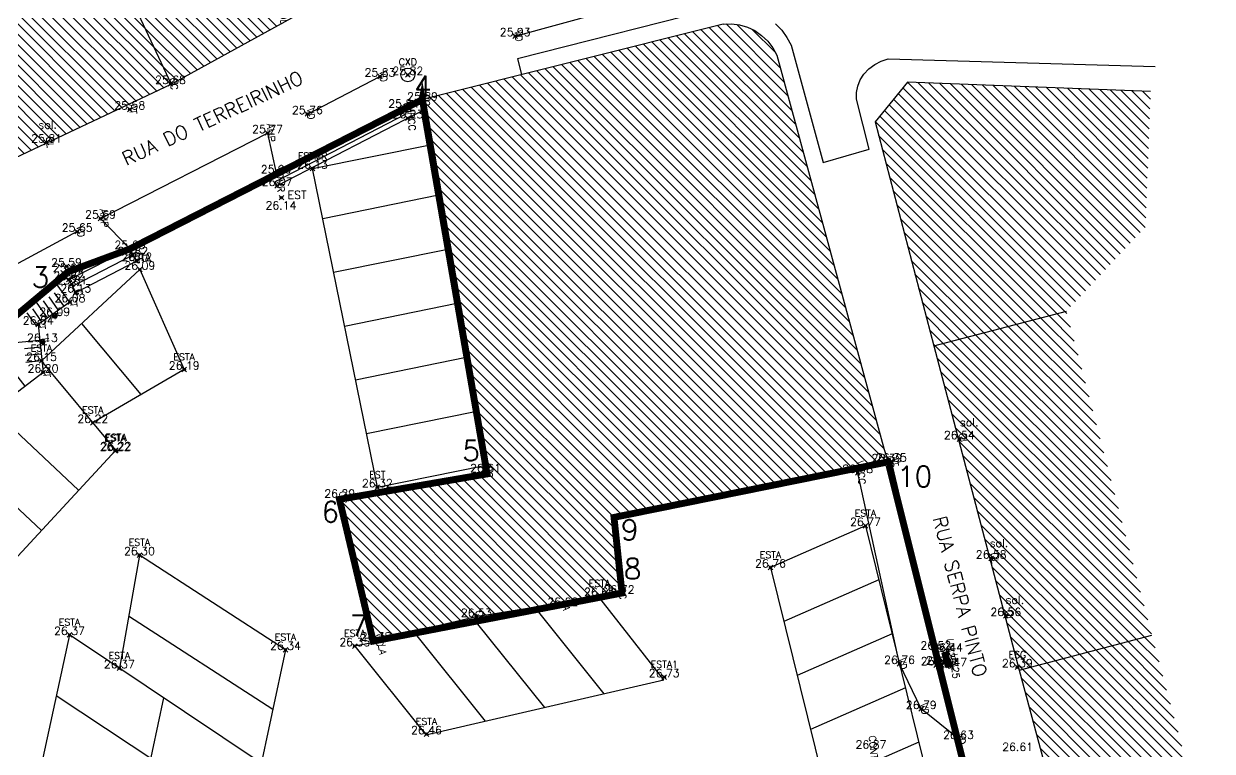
# Model space of a CAD drawing. Header units: metres. Extents: x -97560 to -97391, y -63420 to -63282.
# Drawn here: x -97517.1 to -97465.1, y -63335.2 to -63303.3 of the extents above; entities that cross this region are included whole.
import ezdxf
from ezdxf.enums import TextEntityAlignment as Align

# ---------------------------------------------------------------- set-up
doc = ezdxf.new("R2010")
doc.units = ezdxf.units.M
doc.header["$LTSCALE"] = 0.03
doc.header["$PDMODE"] = 35
doc.header["$PDSIZE"] = 0.1
doc.linetypes.add('DASHED2', pattern=[9.524999999999999, 6.35, -3.175])
for name, color, linetype in [('_ÁREA INTERVENÇÃO', 7, 'CONTINUOUS'), ('CAIXAS DE VISITA', 3, 'CONTINUOUS'), ('CAIXAS DIVERSAS(ELECT.E TELEC.)', 1, 'CONTINUOUS'), ('COD-AM', 7, 'CONTINUOUS'), ('COD-AT', 7, 'CONTINUOUS'), ('COD-CC', 7, 'CONTINUOUS'), ('COD-CT', 7, 'CONTINUOUS'), ('COD-CX', 7, 'CONTINUOUS'), ('COD-ES', 7, 'CONTINUOUS'), ('COD-G', 7, 'CONTINUOUS'), ('COD-IL', 7, 'CONTINUOUS'), ('COD-LA', 7, 'CONTINUOUS'), ('COD-MR', 7, 'CONTINUOUS'), ('COD-OL', 7, 'CONTINUOUS'), ('COD-ON', 7, 'CONTINUOUS'), ('COD-UM', 7, 'CONTINUOUS'), ('COD-VD', 7, 'CONTINUOUS'), ('CONSTRUÇÕES', 3, 'CONTINUOUS'), ('COTAS', 7, 'CONTINUOUS'), ('DEGRAUS', 7, 'CONTINUOUS'), ('ESTACIONAMENTOS', 252, 'CONTINUOUS'), ('ESTACOES', 1, 'CONTINUOUS'), ('HATCH', 1, 'CONTINUOUS'), ('LANCIS', 7, 'CONTINUOUS'), ('MUROS', 7, 'CONTINUOUS'), ('PINOS', 7, 'CONTINUOUS'), ('pontos', 7, 'CONTINUOUS'), ('RAMPA', 7, 'CONTINUOUS'), ('SUMIDOUROS', 1, 'CONTINUOUS'), ('TALUDES', 7, 'CONTINUOUS'), ('TOPONIMIA', 1, 'CONTINUOUS'), ('VEDAÇÕES', 7, 'CONTINUOUS')]:
    doc.layers.add(name, color=color, linetype=linetype)
doc.styles.get("Standard").update_dxf_attribs({"font": 'simplex.shx'})
doc.styles.add('T18', font='simplex.shx', dxfattribs={"height": 0.9})
doc.linetypes.add('FENCELINE1', pattern='A,6.35,-2.54,[133,ltypeshp.shx,S=2.54,R=0,X=-2.54,Y=0],-2.54,25.4', length=36.83)

msp = doc.modelspace()

# ---------------------------------------------------------------- hatches: boundary and pattern name
at = {"layer": 'HATCH'}
h = msp.add_hatch(dxfattribs=at)
h.set_pattern_fill('ANSI31', color=256, scale=0.1, angle=90, style=0)
h.set_pattern_definition([(135, (0, 0), (-0.2245064030267289, -0.2245064030267288), [])])
h.paths.add_polyline_path([(-97514.62007871935, -63297.45929729444), (-97524.26322262891, -63300.95229279113), (-97520.71551107829, -63310.74628481449), (-97510.60510665554, -63305.98823769327)])

# ---------------------------------------------------------------- linework, layer by layer
at = {"layer": '_ÁREA INTERVENÇÃO', "linetype": 'DASHED2', "ltscale": 5, "const_width": 0.3}
for points in [[(-97499.63576114322, -63306.66336084626), (-97499.63503927163, -63306.65986824142), (-97496.79237144568, -63323.03791481698), (-97503.25, -63324.15), (-97501.77624556958, -63330.35532536401), (-97490.89315647613, -63328.25067308751), (-97491.24199410575, -63324.93955797039), (-97479.29298112208, -63322.52016116035), (-97479.25473188568, -63322.50788769311), (-97473.30796611603, -63346.31207724908), (-97489.08436912221, -63350.53868072023), (-97494.82218282999, -63352.02116785764), (-97495.86039117267, -63365.72698499626), (-97491.04248658895, -63366.56022891141), (-97489.64296146244, -63366.60181388613), (-97489.7861232245, -63371.41986378417), (-97495.20309091693, -63371.83766878564), (-97495.0986855689, -63376.13338094625)], [(-97537.07192808297, -63377.1697433027), (-97535.48008442404, -63369.66624186902), (-97527.95668742096, -63335.55169808584), (-97526.75357494246, -63332.86264242184), (-97525.20395446791, -63328.28657006258), (-97523.46369051945, -63323.14752222272), (-97518.29736439105, -63316.86761184638), (-97515.10518827749, -63314.18977472286), (-97512.41383463275, -63313.19377494427), (-97499.62302888204, -63306.65685384518), (-97496.79237144568, -63323.03791481698), (-97503.25, -63324.15)]]:
    msp.add_lwpolyline(points, dxfattribs=at)
at = {"layer": 'CAIXAS DE VISITA'}
msp.add_circle((-97500.2591136412, -63305.5801714862), 0.3, dxfattribs=at)
at = {"layer": 'CONSTRUÇÕES'}
for p, q in [((-97514.62007871937, -63297.45929729445), (-97510.60510665552, -63305.98823769327)), ((-97510.60510665552, -63305.98823769327), (-97503.57843774912, -63302.11147331048)), ((-97486.46132185248, -63303.35349721567), (-97499.62302888204, -63306.65685384518)), ((-97486.46132185248, -63303.35349721567), (-97486.10510478273, -63303.34190414795)), ((-97486.10510478273, -63303.34190414795), (-97485.74776852896, -63303.3883347601)), ((-97485.74776852896, -63303.3883347601), (-97485.40326593, -63303.4895768428)), ((-97485.40326593, -63303.4895768428), (-97485.08353487267, -63303.64144866701)), ((-97485.08353487267, -63303.64144866701), (-97484.78665150006, -63303.84898002143)), ((-97484.78665150006, -63303.84898002143), (-97484.52152367978, -63304.10603495507)), ((-97484.52152367978, -63304.10603495507), (-97484.29795288657, -63304.39946314122)), ((-97484.29795288657, -63304.39946314122), (-97484.12575577777, -63304.71711413794)), ((-97484.12575577777, -63304.71711413794), (-97479.42525428424, -63321.97646886834)), ((-97478.41107166457, -63305.90101383234), (-97479.82449636912, -63307.63075387194)), ((-97467.77304846598, -63306.30957279514), (-97478.41107166457, -63305.90101383234)), ((-97520.71551107829, -63310.74628481449), (-97510.60510665552, -63305.98823769327)), ((-97499.63503927163, -63306.65986824142), (-97500.26911364272, -63306.98927937046)), ((-97499.62302888204, -63306.65685384518), (-97496.79237144568, -63323.03791481698)), ((-97479.82449636912, -63307.63075387194), (-97477.26012699226, -63317.43981803214)), ((-97477.26012699226, -63317.43981803214), (-97471.45824285447, -63315.91072894006)), ((-97477.26012699226, -63317.43981803214), (-97473.52398976558, -63331.62017640644)), ((-97479.42525428424, -63321.97646886834), (-97479.25336730797, -63322.51214028569)), ((-97479.25336730797, -63322.51214028569), (-97491.25965975864, -63324.94313485362)), ((-97496.79237144568, -63323.03791481698), (-97503.25, -63324.15)), ((-97473.52398976558, -63331.62017640644), (-97467.72112092556, -63330.0921023816)), ((-97473.52398976558, -63331.62017640644), (-97470.77898607006, -63341.7840239413))]:
    msp.add_line(p, q, dxfattribs=at)
msp.add_lwpolyline([(-97491.25965975864, -63324.94313485362), (-97490.89315647613, -63328.25067308751), (-97497.26562295551, -63329.28704630162), (-97501.77624556958, -63330.35532536401), (-97503.25, -63324.15)], dxfattribs=at)
at = {"layer": 'DEGRAUS'}
for p, q in [((-97512.41383463275, -63313.19377494427), (-97515.08368100897, -63314.5392563925)), ((-97512.11539926329, -63313.71907136559), (-97512.41383463275, -63313.19377494427)), ((-97514.92876835825, -63314.82485696416), (-97512.2669810372, -63313.45226196056)), ((-97514.78254848761, -63315.094431324), (-97512.11539926329, -63313.71907136559)), ((-97515.08368100897, -63314.5392563925), (-97514.78254848761, -63315.094431324))]:
    msp.add_line(p, q, dxfattribs=at)
at = {"layer": 'ESTACIONAMENTOS'}
for p, q in [((-97504.42726139537, -63309.6815181308), (-97499.2877077603, -63308.63643489928)), ((-97503.98352294682, -63311.86375346627), (-97498.91574156359, -63310.83326449372)), ((-97499.41051355193, -63310.9338720455), (-97499.41568604636, -63310.92869955108)), ((-97503.50529071252, -63314.21562377096), (-97498.51486076112, -63313.20086353482)), ((-97516.27919165736, -63318.09112270325), (-97511.98074125484, -63314.09850149191)), ((-97511.98074125484, -63314.09850149191), (-97510.03970779736, -63318.47170273551)), ((-97503.02705847821, -63316.56749407563), (-97498.11397995864, -63315.56846257592)), ((-97511.92262370794, -63319.56879258067), (-97514.5182056243, -63316.4554285507)), ((-97513.02509201282, -63321.99436949326), (-97516.27919165736, -63318.09112270325)), ((-97502.54882624395, -63318.91936438032), (-97497.7130991562, -63317.93606161699)), ((-97510.03970779736, -63318.47170273551), (-97514.02569683739, -63320.79415806884)), ((-97514.65626837601, -63323.75474651559), (-97518.37572455169, -63320.25765077783)), ((-97502.07059400965, -63321.27123468502), (-97497.31221835372, -63320.30366065809)), ((-97516.28753552672, -63325.51522151644), (-97520.01970995235, -63322.00616786453)), ((-97519.41132254165, -63328.88643446918), (-97513.02509201282, -63321.99436949326)), ((-97497.0554405697, -63321.82018834276), (-97497.05638080585, -63321.81924810661)), ((-97501.59236177537, -63323.62310498972), (-97496.91133755127, -63322.67125969919)), ((-97480.24419187277, -63325.31063034055), (-97484.3973150444, -63327.13139059961)), ((-97480.24419187277, -63325.31063034055), (-97475.58868141532, -63344.19062152662)), ((-97511.99770566274, -63326.59061549271), (-97512.87632055755, -63331.53964932433)), ((-97505.6094093317, -63330.73305076519), (-97511.99770566274, -63326.59061549271)), ((-97484.3973150444, -63327.13139059961), (-97479.81981287731, -63345.69502639411)), ((-97479.66105455633, -63327.67548968205), (-97483.814177728, -63329.49624994113)), ((-97491.85560008971, -63328.4781019609), (-97502.58179024466, -63330.5701929627)), ((-97489.05801164641, -63332.05407719879), (-97491.85560008971, -63328.4781019609)), ((-97506.17102154429, -63333.34847144221), (-97512.47207184073, -63329.26261010313)), ((-97494.60750240674, -63329.01484706721), (-97491.69327924693, -63332.66062304388)), ((-97497.2655983527, -63329.53329569904), (-97494.28835067057, -63333.2579171439)), ((-97515.0564026045, -63330.07973759122), (-97517.67597392322, -63342.10394426387)), ((-97506.67442317502, -63335.69280620613), (-97515.0564026045, -63330.07973759122)), ((-97499.92369429869, -63330.05174433087), (-97496.8834220942, -63333.85521124389)), ((-97479.07791723988, -63330.04034902355), (-97483.23104041154, -63331.8611092826)), ((-97505.6094093317, -63330.73305076519), (-97509.25698809618, -63347.71977702885)), ((-97502.58179024466, -63330.5701929627), (-97499.47849351785, -63334.45250534391)), ((-97499.47849351785, -63334.45250534391), (-97489.05801164641, -63332.05407719879)), ((-97478.49477992344, -63332.40520836505), (-97482.64790309509, -63334.22596862412)), ((-97510.94384501499, -63332.83374911403), (-97518.6669367093, -63368.87503595046)), ((-97515.63325064517, -63332.72755252563), (-97507.2346845999, -63338.30193628253)), ((-97477.91164260698, -63334.77006770654), (-97482.06476577865, -63336.59082796563))]:
    msp.add_line(p, q, dxfattribs=at)
msp.add_lwpolyline([(-97501.59236177537, -63323.62310498972), (-97504.42726139537, -63309.6815181308)], dxfattribs=at)
at = {"layer": 'ESTACOES'}
msp.add_point((-97505.78881662368, -63310.94906196051), dxfattribs=at)
at = {"layer": 'HATCH'}
for p, q in [((-97506.86735738411, -63303.92604101939), (-97513.7524215375, -63297.040976866)), ((-97506.5779930858, -63303.76639251165), (-97513.44946977319, -63296.89491582426)), ((-97506.28862878749, -63303.6067440039), (-97513.14651800887, -63296.74885478252)), ((-97505.99926448919, -63303.44709549615), (-97512.84356624457, -63296.60279374078)), ((-97507.73545027904, -63304.40498654262), (-97514.56576787366, -63297.574668948)), ((-97507.44608598073, -63304.24533803487), (-97514.35832506613, -63297.33309894947)), ((-97507.1567216824, -63304.08568952714), (-97514.05537330182, -63297.18703790773)), ((-97508.02481457734, -63304.56463505037), (-97514.1663911526, -63298.42305847512)), ((-97508.31417887565, -63304.72428355812), (-97513.76701443153, -63299.27144800224)), ((-97508.60354317394, -63304.88393206587), (-97513.36763771046, -63300.11983752936)), ((-97508.89290747225, -63305.04358057362), (-97512.96826098941, -63300.96822705647)), ((-97509.18227177058, -63305.20322908136), (-97512.56888426834, -63301.81661658359)), ((-97509.47163606886, -63305.3628775891), (-97512.16950754727, -63302.6650061107)), ((-97509.76100036719, -63305.52252609684), (-97511.77013082622, -63303.51339563781)), ((-97482.96849194825, -63308.966368601), (-97488.15602315716, -63303.77883739209)), ((-97483.1365475283, -63308.3493002149), (-97487.79709499702, -63303.68875274618)), ((-97483.30460310836, -63307.73223182879), (-97487.43816683689, -63303.59866810027)), ((-97483.4726586884, -63307.11516344269), (-97487.07923867674, -63303.50858345436)), ((-97483.64071426845, -63306.4980950566), (-97486.72031051661, -63303.41849880843)), ((-97483.80876984849, -63305.88102667048), (-97486.34023990946, -63303.34955660952)), ((-97483.97682542854, -63305.26395828438), (-97485.86808191508, -63303.37270179785)), ((-97484.18624987458, -63304.6055210323), (-97485.21074858106, -63303.58102232582)), ((-97510.0503646655, -63305.68217460459), (-97511.37075410516, -63304.36178516493)), ((-97481.96015846799, -63312.66877891759), (-97490.30959211804, -63304.31934526755)), ((-97482.12821404803, -63312.05171053149), (-97489.95066395789, -63304.22926062164)), ((-97482.29626962807, -63311.43464214538), (-97489.59173579775, -63304.13917597572)), ((-97482.46432520813, -63310.81757375928), (-97489.2328076376, -63304.04909132981)), ((-97482.63238078817, -63310.20050537318), (-97488.87387947747, -63303.95900668389)), ((-97482.80043636821, -63309.58343698709), (-97488.51495131732, -63303.86892203797)), ((-97480.95182498771, -63316.37118923417), (-97492.4631610789, -63304.859853143)), ((-97481.11988056776, -63315.75412084808), (-97492.10423291875, -63304.76976849709)), ((-97481.2879361478, -63315.13705246197), (-97491.7453047586, -63304.67968385118)), ((-97481.45599172785, -63314.51998407589), (-97491.38637659846, -63304.58959920528)), ((-97481.6240473079, -63313.90291568979), (-97491.02744843831, -63304.49951455937)), ((-97481.79210288794, -63313.28584730369), (-97490.66852027817, -63304.40942991346)), ((-97510.3397289638, -63305.84182311234), (-97510.97137738409, -63305.21017469204)), ((-97479.94349150744, -63320.07359955076), (-97494.61673003975, -63305.40036101846)), ((-97480.11154708748, -63319.45653116468), (-97494.25780187959, -63305.31027637258)), ((-97480.27960266752, -63318.83946277859), (-97493.89887371946, -63305.22019172665)), ((-97480.44765824758, -63318.22239439248), (-97493.53994555931, -63305.13010708074)), ((-97480.61571382763, -63317.60532600638), (-97493.18101739918, -63305.04002243483)), ((-97480.78376940766, -63316.98825762029), (-97492.82208923904, -63304.94993778892)), ((-97479.66638777782, -63322.59576731067), (-97496.41137084048, -63305.85078424802)), ((-97479.29298112208, -63322.52016116035), (-97496.05244268033, -63305.76069960211)), ((-97479.4393247673, -63321.92480470907), (-97495.69351452019, -63305.67061495619)), ((-97479.60738034736, -63321.30773632297), (-97495.33458636004, -63305.58053031028)), ((-97479.7754359274, -63320.69066793687), (-97494.9756581999, -63305.49044566437)), ((-97469.9707656511, -63314.33087719524), (-97478.4002119405, -63305.90143090584)), ((-97469.75302039969, -63314.0996096406), (-97477.93326581926, -63305.91936422103)), ((-97481.90682771226, -63323.04940421255), (-97498.56493980133, -63306.39129212347)), ((-97481.53342105652, -63322.97379806222), (-97498.20601164119, -63306.30120747756)), ((-97481.16001440078, -63322.89819191191), (-97497.84708348103, -63306.21112283166)), ((-97480.78660774505, -63322.82258576159), (-97497.48815532088, -63306.12103818575)), ((-97480.4132010893, -63322.7469796113), (-97497.12922716074, -63306.03095353985)), ((-97480.03979443354, -63322.67137346098), (-97496.7702990006, -63305.94086889394)), ((-97470.40625615396, -63314.79341230448), (-97478.810201773, -63306.38946668544)), ((-97470.18851090253, -63314.56214474987), (-97478.60828878263, -63306.14236686977)), ((-97469.53527514827, -63313.86834208597), (-97477.46631969804, -63305.93729753621)), ((-97469.31752989686, -63313.63707453133), (-97476.9993735768, -63305.9552308514)), ((-97469.09978464543, -63313.4058069767), (-97476.53242745556, -63305.97316416657)), ((-97468.88203939401, -63313.17453942206), (-97476.06548133431, -63305.99109748175)), ((-97468.66429414258, -63312.94327186744), (-97475.59853521307, -63306.00903079694)), ((-97468.44654889117, -63312.71200431281), (-97475.13158909182, -63306.02696411214)), ((-97468.22880363974, -63312.48073675818), (-97474.6646429706, -63306.04489742732)), ((-97468.01105838832, -63312.24946920354), (-97474.19769684935, -63306.0628307425)), ((-97467.9843536796, -63311.82716110622), (-97473.73075072814, -63306.08076405768)), ((-97467.96779223601, -63311.39470974375), (-97473.26380460689, -63306.09869737287)), ((-97467.95123079242, -63310.96225838128), (-97472.79685848564, -63306.11663068806)), ((-97467.93466934885, -63310.5298070188), (-97472.32991236441, -63306.13456400324)), ((-97467.91810790525, -63310.09735565633), (-97471.86296624316, -63306.15249731843)), ((-97467.90154646167, -63309.66490429388), (-97471.39602012193, -63306.17043063362)), ((-97467.88498501808, -63309.23245293141), (-97470.92907400068, -63306.18836394881)), ((-97467.8684235745, -63308.80000156893), (-97470.46212787944, -63306.20629726398)), ((-97467.85186213093, -63308.36755020646), (-97469.99518175822, -63306.22423057917)), ((-97467.83530068735, -63307.93509884398), (-97469.52823563697, -63306.24216389435)), ((-97467.81873924377, -63307.50264748151), (-97469.06128951574, -63306.26009720953)), ((-97467.80217780016, -63307.07019611905), (-97468.5943433945, -63306.27803052471)), ((-97467.78561635659, -63306.63774475658), (-97468.12739727326, -63306.2959638399)), ((-97483.02704767947, -63323.27622266349), (-97499.61814324686, -63306.68512709613)), ((-97482.65364102375, -63323.20061651318), (-97499.28279612161, -63306.57146141531)), ((-97482.280234368, -63323.12501036286), (-97498.92386796148, -63306.48137676938)), ((-97470.8417466568, -63315.25594741375), (-97479.21402775375, -63306.8836663168)), ((-97470.62400140538, -63315.02467985913), (-97479.01211476338, -63306.63656650112)), ((-97483.4004543352, -63323.35182881381), (-97499.5243451961, -63307.22793795293)), ((-97471.27723715965, -63315.71848252302), (-97479.61785373451, -63307.37786594816)), ((-97471.05949190822, -63315.48721496839), (-97479.41594074413, -63307.13076613248)), ((-97483.77386099096, -63323.4274349641), (-97499.43054714537, -63307.77074880971)), ((-97471.5182014379, -63315.92653105083), (-97479.81976672489, -63307.62496576383)), ((-97484.1472676467, -63323.50304111443), (-97499.33674909461, -63308.31355966651)), ((-97471.87355947772, -63316.02018581705), (-97479.66928440762, -63308.22446088716)), ((-97484.52067430243, -63323.57864726475), (-97499.24295104384, -63308.85637052332)), ((-97472.22891751755, -63316.11384058327), (-97479.51034952849, -63308.83240857233)), ((-97484.89408095818, -63323.65425341505), (-97499.1491529931, -63309.39918138012)), ((-97472.58427555741, -63316.20749534946), (-97479.35141464937, -63309.4403562575)), ((-97485.26748761392, -63323.72985956537), (-97499.05535494236, -63309.94199223692)), ((-97472.93963359726, -63316.30115011567), (-97479.19247977025, -63310.04830394266)), ((-97485.64089426966, -63323.80546571569), (-97498.96155689163, -63310.48480309375)), ((-97486.0143009254, -63323.881071866), (-97498.86775884085, -63311.02761395055)), ((-97473.2949916371, -63316.39480488189), (-97479.03354489114, -63310.65625162785)), ((-97486.38770758113, -63323.95667801631), (-97498.77396079012, -63311.57042480727)), ((-97473.65034967694, -63316.4884596481), (-97478.87461001203, -63311.26419931301)), ((-97486.76111423687, -63324.03228416662), (-97498.7028606162, -63312.0905377873)), ((-97474.00570771679, -63316.58211441431), (-97478.7156751329, -63311.87214699818)), ((-97487.1345208926, -63324.10789031694), (-97498.58636468861, -63312.65604652093)), ((-97474.36106575663, -63316.67576918052), (-97478.55674025379, -63312.48009468337)), ((-97487.50792754834, -63324.18349646725), (-97498.49256663785, -63313.19885737776)), ((-97474.71642379646, -63316.76942394672), (-97478.39780537467, -63313.08804236853)), ((-97475.0717818363, -63316.86307871295), (-97478.23887049554, -63313.69599005372)), ((-97487.8813342041, -63324.25910261757), (-97498.39876858713, -63313.74166823456)), ((-97488.25474085985, -63324.33470876787), (-97498.30497053638, -63314.28447909134)), ((-97475.42713987615, -63316.95673347915), (-97478.07993561642, -63314.30393773888)), ((-97488.62814751558, -63324.41031491819), (-97498.21117248561, -63314.82728994818)), ((-97475.78249791599, -63317.05038824536), (-97477.9210007373, -63314.91188542405)), ((-97489.00155417131, -63324.48592106851), (-97498.11737443486, -63315.37010080491)), ((-97476.13785595584, -63317.14404301158), (-97477.76206585819, -63315.51983310922)), ((-97489.37496082704, -63324.56152721883), (-97498.02357638412, -63315.91291166176)), ((-97476.49321399568, -63317.23769777779), (-97477.60313097907, -63316.1277807944)), ((-97470.78847830897, -63318.45230540396), (-97472.93963359724, -63316.30115011569)), ((-97470.94914234523, -63317.84262856163), (-97472.5842755574, -63316.20749534946)), ((-97471.10980638152, -63317.23295171931), (-97472.22891751755, -63316.11384058327)), ((-97471.27047041777, -63316.623274877), (-97471.87355947772, -63316.02018581705)), ((-97471.43113445405, -63316.01359803467), (-97471.5182014379, -63315.92653105083)), ((-97489.7483674828, -63324.63713336914), (-97497.92977833336, -63316.45572251853)), ((-97476.84857203552, -63317.331352544), (-97477.44419609995, -63316.73572847957)), ((-97469.98515812762, -63321.50068961558), (-97474.71642379646, -63316.76942394674)), ((-97470.1458221639, -63320.89101277325), (-97474.36106575663, -63316.67576918053)), ((-97470.30648620016, -63320.28133593094), (-97474.00570771679, -63316.58211441431)), ((-97470.46715023644, -63319.67165908861), (-97473.65034967693, -63316.48845964811)), ((-97470.6278142727, -63319.06198224628), (-97473.29499163709, -63316.3948048819)), ((-97490.12177413853, -63324.71273951944), (-97497.83598028262, -63316.99853337535)), ((-97477.20393007537, -63317.42500731021), (-97477.28526122084, -63317.34367616475)), ((-97469.02117391, -63325.15875066952), (-97476.84857203552, -63317.331352544)), ((-97469.18183794628, -63324.54907382719), (-97476.49321399568, -63317.23769777779)), ((-97469.34250198254, -63323.93939698487), (-97476.13785595584, -63317.14404301158)), ((-97469.50316601881, -63323.32972014254), (-97475.78249791598, -63317.05038824538)), ((-97469.66383005508, -63322.72004330021), (-97475.42713987615, -63316.95673347915)), ((-97469.82449409134, -63322.11036645791), (-97475.0717818363, -63316.86307871295)), ((-97490.49518079427, -63324.78834566977), (-97497.74218223187, -63317.54134423214)), ((-97468.86050987375, -63325.76842751184), (-97477.20393007537, -63317.42500731021)), ((-97490.86858745001, -63324.86395182008), (-97497.64838418111, -63318.08415508895)), ((-97468.69984583746, -63326.37810435417), (-97477.12490588221, -63317.95304430941)), ((-97491.24199410575, -63324.93955797039), (-97497.5545861304, -63318.62696594576)), ((-97468.53918180118, -63326.9877811965), (-97476.96428371267, -63318.56267928501)), ((-97491.20635226293, -63325.42421261927), (-97497.46078807961, -63319.16977680255)), ((-97468.37851776493, -63327.59745803881), (-97476.80366154312, -63319.17231426061)), ((-97491.15039758368, -63325.92918010455), (-97497.36699002888, -63319.71258765936)), ((-97468.21785372867, -63328.20713488112), (-97476.6430393736, -63319.7819492362)), ((-97491.09444290446, -63326.43414758984), (-97497.27319197815, -63320.25539851616)), ((-97468.0571896924, -63328.81681172345), (-97476.48241720404, -63320.39158421179)), ((-97491.03848822523, -63326.93911507513), (-97497.1793939274, -63320.79820937297)), ((-97467.89652565612, -63329.42648856578), (-97476.3217950345, -63321.0012191874)), ((-97490.982533546, -63327.44408256039), (-97497.08559587665, -63321.34102022976)), ((-97490.92657886677, -63327.94905004569), (-97496.99179782592, -63321.88383108658)), ((-97467.73586161985, -63330.0361654081), (-97476.16117286496, -63321.61085416299)), ((-97491.04867602354, -63328.27596569497), (-97496.89799977514, -63322.42664194337)), ((-97468.04393149164, -63330.17710834237), (-97476.0005506954, -63322.22048913861)), ((-97491.43487942027, -63328.3387751043), (-97496.8080328858, -63322.96562163877)), ((-97468.3993513154, -63330.27070132465), (-97475.83992852585, -63322.8301241142)), ((-97494.52450659404, -63328.84125037896), (-97499.80843749575, -63323.55731947723)), ((-97494.13830319732, -63328.77844096963), (-97499.42539026064, -63323.49135390628)), ((-97493.75209980058, -63328.71563156029), (-97499.04234302556, -63323.42538833533)), ((-97493.36589640386, -63328.65282215097), (-97498.65929579045, -63323.35942276438)), ((-97492.97969300715, -63328.59001274163), (-97498.27624855534, -63323.29345719345)), ((-97492.59348961043, -63328.5272033323), (-97497.89320132023, -63323.22749162249)), ((-97492.20728621371, -63328.46439392296), (-97497.51015408513, -63323.16152605155)), ((-97491.82108281698, -63328.40158451363), (-97497.12710685002, -63323.09556048061)), ((-97468.75477113915, -63330.36429430695), (-97475.67930635631, -63323.4397590898)), ((-97497.59322505786, -63329.36463436355), (-97502.8728153766, -63324.08504404483)), ((-97497.2157828253, -63329.29306379007), (-97502.4897681415, -63324.01907847387)), ((-97496.84172697437, -63329.21810683495), (-97502.10672090639, -63323.95311290292)), ((-97496.45552357764, -63329.15529742562), (-97501.72367367128, -63323.88714733197)), ((-97496.06932018092, -63329.09248801629), (-97501.34062643618, -63323.82118176103)), ((-97495.68311678419, -63329.02967860695), (-97500.95757920106, -63323.75521619008)), ((-97495.29691338749, -63328.96686919763), (-97500.57453196598, -63323.68925061913)), ((-97494.91070999076, -63328.90405978828), (-97500.19148473087, -63323.62328504819)), ((-97469.1101909629, -63330.45788728925), (-97475.51868418675, -63324.04939406541)), ((-97497.93867666912, -63329.46819555836), (-97503.24785948986, -63324.15901273762)), ((-97498.31929174069, -63329.53659329284), (-97503.10800432938, -63324.74788070416)), ((-97469.46561078668, -63330.55148027153), (-97475.35806201721, -63324.65902904099)), ((-97498.6823250821, -63329.62257275749), (-97502.96814916888, -63325.33674867069)), ((-97469.82103061044, -63330.64507325382), (-97475.19743984766, -63325.26866401661)), ((-97499.0453584235, -63329.70855222213), (-97502.8282940084, -63325.92561663723)), ((-97470.1764504342, -63330.73866623612), (-97475.03681767812, -63325.8782989922)), ((-97499.40839176491, -63329.79453168678), (-97502.68843884794, -63326.51448460376)), ((-97470.53187025797, -63330.83225921841), (-97474.87619550858, -63326.4879339678)), ((-97499.77142510632, -63329.88051115142), (-97502.54858368746, -63327.10335257028)), ((-97470.88729008172, -63330.92585220071), (-97474.71557333904, -63327.0975689434)), ((-97500.13445844772, -63329.96649061607), (-97502.40872852698, -63327.69222053682)), ((-97471.24270990548, -63331.01944518301), (-97474.5549511695, -63327.707203919)), ((-97500.49749178914, -63330.05247008071), (-97502.2688733665, -63328.28108850335)), ((-97471.59812972923, -63331.11303816531), (-97474.39432899993, -63328.31683889461)), ((-97500.86052513054, -63330.13844954537), (-97502.12901820602, -63328.86995646989)), ((-97471.95354955299, -63331.2066311476), (-97474.23370683039, -63328.9264738702)), ((-97501.22355847196, -63330.22442901001), (-97501.98916304554, -63329.45882443643)), ((-97472.30896937674, -63331.30022412989), (-97474.07308466083, -63329.53610884579)), ((-97472.66438920051, -63331.39381711218), (-97473.9124624913, -63330.1457438214)), ((-97467.4041539952, -63331.26589864485), (-97468.39935131538, -63330.27070132467)), ((-97467.5702573315, -63330.6507825025), (-97468.04393149164, -63330.17710834237)), ((-97473.01980902428, -63331.48741009447), (-97473.75184032175, -63330.755378797)), ((-97466.40753397752, -63334.95659549886), (-97470.53187025795, -63330.83225921843)), ((-97466.5736373138, -63334.34147935652), (-97470.1764504342, -63330.73866623612)), ((-97466.73974065008, -63333.72636321418), (-97469.82103061044, -63330.64507325383)), ((-97466.90584398636, -63333.11124707185), (-97469.46561078668, -63330.55148027153)), ((-97467.07194732263, -63332.49613092952), (-97469.1101909629, -63330.45788728925)), ((-97467.23805065893, -63331.88101478718), (-97468.75477113915, -63330.36429430695)), ((-97473.37522884803, -63331.58100307678), (-97473.5912181522, -63331.36501377261)), ((-97465.41091395983, -63338.64729235286), (-97472.66438920051, -63331.39381711218)), ((-97465.57701729612, -63338.03217621052), (-97472.30896937674, -63331.30022412989)), ((-97465.7431206324, -63337.4170600682), (-97471.95354955299, -63331.2066311476)), ((-97465.90922396866, -63336.80194392586), (-97471.59812972922, -63331.11303816531)), ((-97466.07532730496, -63336.18682778352), (-97471.24270990548, -63331.01944518301)), ((-97466.24143064124, -63335.57171164119), (-97470.88729008172, -63330.92585220071)), ((-97465.07870728728, -63339.87752463753), (-97473.37522884803, -63331.58100307678)), ((-97465.24481062355, -63339.2624084952), (-97473.01980902428, -63331.48741009447)), ((-97465.14393103353, -63340.26131369733), (-97473.42738959115, -63331.97785513971)), ((-97465.49742290915, -63340.35683462777), (-97473.26125294794, -63332.59300458897)), ((-97465.85091478477, -63340.4523555582), (-97473.09511630473, -63333.20815403824)), ((-97466.20440666037, -63340.54787648865), (-97472.92897966152, -63333.82330348749)), ((-97466.55789853599, -63340.64339741907), (-97472.76284301831, -63334.43845293675)), ((-97466.91139041161, -63340.73891834951), (-97472.59670637512, -63335.053602386))]:
    msp.add_line(p, q, dxfattribs=at)
at = {"layer": 'LANCIS'}
for p, q in [((-97486.036099828, -63302.48585314699), (-97495.46152059872, -63304.87902746056)), ((-97484.17287199157, -63303.34124021116), (-97483.90516962728, -63303.626337465)), ((-97483.90516962728, -63303.626337465), (-97483.67696379057, -63303.94383879744)), ((-97483.67696379057, -63303.94383879744), (-97483.4940867823, -63304.28265438126)), ((-97483.4940867823, -63304.28265438126), (-97482.0937942061, -63309.41150549052)), ((-97495.46152059872, -63304.87902746056), (-97495.28880506684, -63305.55772794315)), ((-97479.55615235995, -63304.97552196253), (-97479.25365362017, -63304.87910353878)), ((-97479.25365362017, -63304.87910353878), (-97467.58044390568, -63305.21737112724)), ((-97480.3149476814, -63305.54906765392), (-97480.09740445788, -63305.31734379695)), ((-97480.09740445788, -63305.31734379695), (-97479.84144266482, -63305.12420767786)), ((-97479.84144266482, -63305.12420767786), (-97479.55615235995, -63304.97552196253)), ((-97480.57782837654, -63306.06613606346), (-97480.46966517397, -63305.79274674104)), ((-97480.46966517397, -63305.79274674104), (-97480.3149476814, -63305.54906765392)), ((-97480.63861305505, -63306.64427983697), (-97480.6352100125, -63306.35429808014)), ((-97480.6352100125, -63306.35429808014), (-97480.57782837654, -63306.06613606346)), ((-97480.08373314832, -63308.82995622863), (-97480.63861305505, -63306.64427983697)), ((-97482.0937942061, -63309.41150549052), (-97480.08373314832, -63308.82995622863)), ((-97477.16621419005, -63331.34384645507), (-97479.25336730797, -63322.51214028569)), ((-97479.11252407281, -63322.4974954361), (-97479.24919523436, -63322.52979425077)), ((-97477.16577734087, -63330.71575420313), (-97479.11252407281, -63322.4974954361)), ((-97477.16577734087, -63330.71575420313), (-97477.31286461116, -63330.75147892316)), ((-97476.92537083707, -63331.37681752304), (-97477.15354036463, -63331.40745519086)), ((-97476.92537083707, -63331.37681752304), (-97475.43937821293, -63338.05024437293))]:
    msp.add_line(p, q, dxfattribs=at)
msp.add_lwpolyline([(-97476.1796074266, -63334.63295587017), (-97477.80389527747, -63333.3236854712), (-97478.75508241772, -63331.35121417251), (-97480.58404326362, -63322.99179420313)], dxfattribs=at)
at = {"layer": 'MUROS'}
for p, q in [((-97500.26911364272, -63306.98927937046), (-97499.63503927163, -63306.65986824142)), ((-97500.35035784282, -63307.30014173764), (-97500.26911364272, -63306.98927937046)), ((-97505.97589935451, -63310.43379498909), (-97506.06775256679, -63310.25613523736))]:
    msp.add_line(p, q, dxfattribs=at)
for points in [[(-97500.35035784282, -63307.30014173764), (-97506.06775256679, -63310.25613523736)], [(-97499.54492087633, -63307.10886615421), (-97505.97589935451, -63310.43379498909)]]:
    msp.add_lwpolyline(points, dxfattribs=at)
at = {"layer": 'PINOS'}
for centre in [(-97515.7039475721, -63316.1214287569), (-97516.24425832197, -63317.2545943642)]:
    msp.add_circle(centre, 0.1, dxfattribs=at)
at = {"layer": 'pontos'}
for p in [(-97495.56285292869, -63303.88107310169), (-97495.56285292869, -63303.88107310169), (-97510.63566740062, -63305.97467380254), (-97501.47776925848, -63305.65001764905), (-97500.2591136412, -63305.58017148617), (-97500.4410921082, -63307.01233203498), (-97499.62302888204, -63306.65685384518), (-97512.42264423025, -63307.08984814335), (-97504.65299304918, -63307.2921363655), (-97500.25850463053, -63307.4778014894), (-97516.05766338558, -63308.53249700576), (-97506.39542677258, -63308.1221512567), (-97506.01538763559, -63309.88512325147), (-97504.42726139537, -63309.6815181308), (-97505.97589935451, -63310.43379498909), (-97513.69860031741, -63311.86389632741), (-97514.72111275111, -63312.43815090766), (-97512.41383463275, -63313.19377494427), (-97512.2890661812, -63313.46365053319), (-97512.11539926329, -63313.71907136559), (-97515.18652251296, -63313.95614094504), (-97515.10518827749, -63314.18977472286), (-97511.98074125484, -63314.09850149191), (-97515.08368100897, -63314.5392563925), (-97514.95524640841, -63314.73851640699), (-97514.78254848761, -63315.094431324), (-97515.03541206114, -63315.51888392818), (-97515.70394757208, -63316.1214287569), (-97516.42303975765, -63316.49760215929), (-97516.24425832197, -63317.25459436419), (-97516.27919165736, -63318.09112270325), (-97510.03970779736, -63318.47170273551), (-97516.21342106859, -63318.5972592754), (-97514.03652579903, -63320.80046761448), (-97476.13870813037, -63321.51616025358), (-97513.06223287455, -63322.02784420595), (-97513.02509201282, -63321.99436949326), (-97479.25336730797, -63322.51214028569), (-97479.11252407281, -63322.4974954361), (-97496.79237144568, -63323.03791481698), (-97480.58404326362, -63322.99179420313), (-97501.59236177537, -63323.62310498972), (-97503.25, -63324.15), (-97480.24419187277, -63325.31063034055), (-97511.99770566274, -63326.59061549271), (-97474.74323983354, -63326.74186290799), (-97484.3973150444, -63327.13139059961), (-97490.89315647613, -63328.25067308751), (-97493.48363886897, -63328.80507496522), (-97491.85606092415, -63328.47819184441), (-97497.26562295551, -63329.28704630162), (-97474.10474323369, -63329.25463470265), (-97515.0564026045, -63330.07973759122), (-97501.77624556958, -63330.35532536401), (-97505.6094093317, -63330.73305076519), (-97502.58179024466, -63330.5701929627), (-97477.16577734087, -63330.71575420313), (-97476.65521546212, -63330.81023471938), (-97478.75508241772, -63331.35121417251), (-97477.15354036463, -63331.40745519086), (-97476.92537083707, -63331.37681752304), (-97476.47636407994, -63331.45677333625), (-97476.47636407994, -63331.45677333625), (-97473.6009745888, -63331.498429959), (-97512.87632055755, -63331.53964932433), (-97489.04483769144, -63331.92865369907), (-97477.80389527747, -63333.3236854712), (-97499.44263944129, -63334.42357228916), (-97476.1796074266, -63334.63295587017)]:
    msp.add_point(p, dxfattribs=at)
at = {"layer": 'RAMPA'}
for p, q in [((-97513.69860031741, -63311.86389632741), (-97506.39542677258, -63308.1221512567)), ((-97506.39542677258, -63308.1221512567), (-97506.01538763559, -63309.88512325147)), ((-97506.01538763559, -63309.88512325147), (-97512.41383463275, -63313.19377494427)), ((-97512.41383463275, -63313.19377494427), (-97513.69860031741, -63311.86389632741))]:
    msp.add_line(p, q, dxfattribs=at)
at = {"layer": 'SUMIDOUROS'}
for p, q in [((-97476.89616617831, -63330.87688869411), (-97476.65521546212, -63330.81023471938)), ((-97476.71731479617, -63331.52342731098), (-97476.89616617831, -63330.87688869411)), ((-97476.66912465292, -63331.51009651604), (-97476.84797603509, -63330.86355789915)), ((-97476.62093450969, -63331.49676572108), (-97476.79978589184, -63330.85022710422)), ((-97476.57274436644, -63331.48343492612), (-97476.7515957486, -63330.83689630928)), ((-97476.52455422317, -63331.47010413119), (-97476.70340560537, -63330.82356551434)), ((-97476.47636407994, -63331.45677333625), (-97476.65521546212, -63330.81023471938)), ((-97476.47636407994, -63331.45677333625), (-97476.71731479617, -63331.52342731098))]:
    msp.add_line(p, q, dxfattribs=at)
at = {"layer": 'TALUDES'}
for p, q in [((-97515.05817127417, -63315.51447976469), (-97515.66266494407, -63314.65742802901)), ((-97515.30332684545, -63315.68739230291), (-97515.70678943458, -63315.11536263656)), ((-97516.01603434629, -63316.21053408099), (-97516.57290346664, -63315.42100447975)), ((-97515.03541206114, -63315.51888392818), (-97516.42303975765, -63316.49760215929)), ((-97515.79363798803, -63316.03321737928), (-97516.19710057716, -63315.46118771295)), ((-97515.54848241674, -63315.86030484109), (-97515.95194500589, -63315.28827517475)), ((-97516.50634548886, -63316.55635915739), (-97516.909808078, -63315.98432949104)), ((-97516.26118991757, -63316.38344661918), (-97516.6646525067, -63315.81141695286)), ((-97516.42303975765, -63316.49760215929), (-97516.21342106859, -63318.5972592754)), ((-97516.35330818781, -63317.19607225967), (-97517.74638303166, -63317.33514950246)), ((-97516.32350592151, -63317.49458829764), (-97517.02004334342, -63317.56412691903)), ((-97516.29370365519, -63317.7931043356), (-97516.9902410771, -63317.862642957)), ((-97517.0001965687, -63319.20120114226), (-97517.85266492938, -63318.09066177149)), ((-97516.26390138888, -63318.09162037357), (-97516.9604388108, -63318.16115899496)), ((-97516.21342106859, -63318.5972592754), (-97518.85201051236, -63320.62268410668))]:
    msp.add_line(p, q, dxfattribs=at)
at = {"layer": 'VEDAÇÕES', "linetype": 'FENCELINE1'}
for p, q in [((-97500.4410921082, -63307.01233203498), (-97506.01538763559, -63309.88512325147)), ((-97515.10518827749, -63314.18977472286), (-97518.29736439105, -63316.86761184638))]:
    msp.add_line(p, q, dxfattribs=at)
for points in [[(-97495.56285292869, -63303.88107310169), (-97495.56285292869, -63303.88107310169), (-97488.26439473045, -63301.86674742577)], [(-97504.65299304918, -63307.2921363655), (-97501.47776925848, -63305.65001764905)], [(-97514.72111275111, -63312.43815090766), (-97517.8230238155, -63314.11381428331), (-97518.84747424345, -63314.88905703281)]]:
    msp.add_lwpolyline(points, dxfattribs=at)

# ---------------------------------------------------------------- texts
at = {"layer": 'CAIXAS DIVERSAS(ELECT.E TELEC.)', "style": 'T18'}
for s, p in [('4', (-97499.9866804927, -63306.52167428083)), ('3', (-97516.71303264695, -63314.87644709743)), ('5', (-97497.87934497705, -63322.47065278629)), ('10', (-97478.86433393799, -63323.59732150792)), ('6', (-97504.0347423436, -63325.14702962066)), ('9', (-97490.94014430617, -63325.93519086814)), ('8', (-97490.81490431206, -63327.63563818278)), ('7', (-97502.7964326657, -63330.11788048596))]:
    msp.add_text(s, height=0.9, dxfattribs=at).set_placement(p)
at = {"layer": 'COD-AM'}
for p in [(-97506.39542677258, -63308.12215125673), (-97513.69860031741, -63311.86389632742)]:
    msp.add_text('AMP', height=0.3, rotation=275.1581454416215, dxfattribs=at).set_placement(p, align=Align.CENTER)
at = {"layer": 'COD-AT'}
for p in [(-97512.42264423025, -63307.08984814337), (-97479.11252407283, -63322.49749543612), (-97477.1657773409, -63330.71575420314), (-97476.92537083708, -63331.37681752305)]:
    msp.add_text('AT', height=0.3, rotation=275.1581454416215, dxfattribs=at).set_placement(p, align=Align.CENTER)
at = {"layer": 'COD-CC'}
for p in [(-97510.63566740064, -63305.97467380257), (-97499.61611153428, -63306.69688465013), (-97479.3108150902, -63322.52543595206), (-97496.86325586871, -63322.95522975916), (-97503.23858682773, -63324.07293059702), (-97491.02163358846, -63328.27156770316), (-97497.26562295551, -63329.28704630163), (-97501.65002223171, -63330.32543109876), (-97477.15354036464, -63331.40745519086)]:
    msp.add_text('CC', height=0.3, rotation=275.1581454416215, dxfattribs=at).set_placement(p, align=Align.CENTER)
at = {"layer": 'COD-CT'}
for p in [(-97515.03541206116, -63315.51888392819), (-97516.42303975765, -63316.4976021593), (-97516.21342106859, -63318.5972592754)]:
    msp.add_text('CT', height=0.3, rotation=275.1581454416215, dxfattribs=at).set_placement(p, align=Align.CENTER)
at = {"layer": 'COD-CX'}
msp.add_text('CXD', height=0.3, dxfattribs=at).set_placement((-97500.2591136412, -63305.16063978872), align=Align.CENTER)
at = {"layer": 'COD-ES'}
for s, p in [('ESTMR', (-97504.4272613954, -63309.27679814593)), ('ESTA', (-97511.98074125485, -63313.69378150703)), ('ESTA', (-97516.27919165736, -63317.68640271838)), ('ESTA', (-97510.03970779739, -63318.06698275063)), ('ESTA', (-97514.03652579903, -63320.39574762958)), ('ESTA', (-97513.06223287455, -63321.62312422107)), ('ESTA', (-97513.02509201283, -63321.58964950837)), ('EST', (-97501.59236177537, -63323.21838500483)), ('ESTA', (-97480.24419187279, -63324.90591035568)), ('ESTA', (-97511.99770566275, -63326.18589550784)), ('ESTA', (-97484.39731504445, -63326.72667061473)), ('ESTA', (-97491.87545372895, -63327.97404458236)), ('ESTA', (-97515.05640260452, -63329.67501760636)), ('ESTA', (-97505.6094093317, -63330.3283307803)), ('ESTA', (-97502.58179024467, -63330.16547297779)), ('ESTA', (-97512.87632055752, -63331.13492933946)), ('ESG', (-97473.6009745888, -63331.09370997412)), ('ESTA1', (-97489.04483769147, -63331.52393371419)), ('ESTA', (-97499.44263944129, -63334.01885230427))]:
    msp.add_text(s, height=0.3, dxfattribs=at).set_placement(p, align=Align.CENTER)
at = {"layer": 'COD-G'}
for p in [(-97512.41383463277, -63313.19377494429), (-97512.28906618123, -63313.46365053322), (-97512.1153992633, -63313.71907136561), (-97515.08368100897, -63314.53925639251), (-97514.95524640841, -63314.73851640701), (-97514.78254848762, -63315.09443132402)]:
    msp.add_text('G', height=0.3, rotation=275.1581454416215, dxfattribs=at).set_placement(p, align=Align.CENTER)
at = {"layer": 'COD-IL'}
for p in [(-97515.7039475721, -63316.1214287569), (-97516.24425832197, -63317.2545943642)]:
    msp.add_text('IL', height=0.3, rotation=275.1581454416215, dxfattribs=at).set_placement(p, align=Align.CENTER)
at = {"layer": 'COD-LA'}
for p in [(-97493.48363886896, -63328.80507496525), (-97501.5226265748, -63330.73563878591)]:
    msp.add_text('LA', height=0.3, rotation=275.1581454416215, dxfattribs=at).set_placement(p, align=Align.CENTER)
at = {"layer": 'COD-MR'}
for s, p in [('MRCC', (-97500.25850463055, -63307.47780148942)), ('MR', (-97505.97589935451, -63310.43379498912))]:
    msp.add_text(s, height=0.3, rotation=275.1581454416215, dxfattribs=at).set_placement(p, align=Align.CENTER)
at = {"layer": 'COD-OL'}
for p in [(-97505.83184983756, -63303.13127147073), (-97516.0576633856, -63308.53249700578), (-97476.13870813038, -63321.51616025359), (-97474.74323983355, -63326.74186290802), (-97474.10474323372, -63329.25463470267)]:
    msp.add_text('OL', height=0.3, rotation=275.1581454416215, dxfattribs=at).set_placement(p, align=Align.CENTER)
at = {"layer": 'COD-ON'}
msp.add_text('CONTADOR', height=0.3, rotation=275.1581454416215, dxfattribs=at).set_placement((-97480.00350741406, -63335.54041875438), align=Align.CENTER)
at = {"layer": 'COD-UM'}
for p in [(-97476.65521546213, -63330.8102347194), (-97476.47636407996, -63331.45677333626), (-97476.47636407996, -63331.45677333626)]:
    msp.add_text('UM25', height=0.3, rotation=275.1581454416215, dxfattribs=at).set_placement(p, align=Align.CENTER)
at = {"layer": 'COD-VD'}
for s, p in [('VD', (-97495.5628529287, -63303.8810731017)), ('VD', (-97495.5628529287, -63303.8810731017)), ('VD', (-97501.47776925849, -63305.65001764906)), ('VD', (-97500.44109210822, -63307.012332035)), ('VD', (-97504.65299304918, -63307.2921363655)), ('VD', (-97506.01538763559, -63309.8851232515)), ('VD', (-97514.72111275111, -63312.43815090766)), ('VD', (-97515.10518827749, -63314.18977472287)), ('VDCC', (-97480.58404326363, -63322.99179420316)), ('VD', (-97478.75508241775, -63331.35121417254)), ('VD', (-97477.80389527747, -63333.32368547123)), ('VD', (-97476.17960742662, -63334.63295587018))]:
    msp.add_text(s, height=0.3, rotation=275.1581454416215, dxfattribs=at).set_placement(p, align=Align.CENTER)
at = {"layer": 'COTAS'}
for s, p in [('25.93', (-97495.5628529287, -63303.8810731017)), ('25.93', (-97495.5628529287, -63303.8810731017)), ('25.83', (-97501.47776925849, -63305.65001764906)), ('25.82', (-97500.2591136412, -63305.5801714862)), ('25.68', (-97510.63566740064, -63305.97467380257)), ('25.89', (-97499.61611153428, -63306.69688465013)), ('25.58', (-97512.42264423025, -63307.08984814337)), ('25.76', (-97504.65299304918, -63307.2921363655)), ('25.84', (-97500.44109210822, -63307.012332035)), ('26.23', (-97500.25850463055, -63307.47780148942)), ('25.77', (-97506.39542677258, -63308.12215125673)), ('25.81', (-97516.0576633856, -63308.53249700578)), ('25.99', (-97506.01538763559, -63309.8851232515)), ('26.13', (-97504.4272613954, -63309.68151813083)), ('26.07', (-97505.97589935451, -63310.43379498912)), ('25.69', (-97513.69860031741, -63311.86389632742)), ('25.65', (-97514.72111275111, -63312.43815090766)), ('25.65', (-97512.41383463277, -63313.19377494429)), ('25.82', (-97512.28906618123, -63313.46365053322)), ('25.59', (-97515.18652251294, -63313.95614094505)), ('26.12', (-97512.1153992633, -63313.71907136561)), ('25.60', (-97515.10518827749, -63314.18977472287)), ('25.62', (-97515.08368100897, -63314.53925639251)), ('26.09', (-97511.98074125485, -63314.09850149194)), ('25.81', (-97514.95524640841, -63314.73851640701)), ('26.13', (-97514.78254848762, -63315.09443132402)), ('26.08', (-97515.03541206116, -63315.51888392819)), ('26.09', (-97515.7039475721, -63316.1214287569)), ('26.04', (-97516.42303975765, -63316.4976021593)), ('26.13', (-97516.24425832197, -63317.2545943642)), ('26.15', (-97516.27919165736, -63318.09112270328)), ('26.20', (-97516.21342106859, -63318.5972592754)), ('26.19', (-97510.03970779739, -63318.47170273553)), ('26.22', (-97514.03652579903, -63320.80046761448)), ('26.54', (-97476.13870813038, -63321.51616025359)), ('26.22', (-97513.06223287455, -63322.02784420597)), ('26.22', (-97513.02509201283, -63321.99436949327)), ('26.39', (-97479.3108150902, -63322.52543595206)), ('26.35', (-97479.11252407283, -63322.49749543612)), ('26.61', (-97496.86325586871, -63322.95522975916)), ('26.98', (-97480.58404326363, -63322.99179420316)), ('26.32', (-97501.59236177537, -63323.62310498973)), ('26.29', (-97503.23858682773, -63324.07293059702)), ('26.77', (-97480.24419187279, -63325.31063034058)), ('26.30', (-97511.99770566275, -63326.59061549274)), ('26.58', (-97474.74323983355, -63326.74186290802)), ('26.76', (-97484.39731504445, -63327.13139059964)), ('26.65', (-97491.87545372895, -63328.37876456726)), ('26.72', (-97491.02163358846, -63328.27156770316)), ('26.62', (-97493.48363886896, -63328.80507496525)), ('26.53', (-97497.26562295551, -63329.28704630163)), ('26.56', (-97474.10474323372, -63329.25463470267)), ('26.37', (-97515.05640260452, -63330.07973759126)), ('26.35', (-97502.58179024467, -63330.5701929627)), ('26.38', (-97501.65002223171, -63330.32543109876)), ('26.34', (-97505.6094093317, -63330.7330507652)), ('26.52', (-97477.1657773409, -63330.71575420314)), ('26.44', (-97476.65521546213, -63330.8102347194)), ('26.37', (-97512.87632055752, -63331.53964932436)), ('26.76', (-97478.75508241775, -63331.35121417254)), ('26.51', (-97477.15354036464, -63331.40745519086)), ('26.50', (-97476.92537083708, -63331.37681752305)), ('26.47', (-97476.47636407996, -63331.45677333626)), ('26.47', (-97476.47636407996, -63331.45677333626)), ('26.39', (-97473.6009745888, -63331.49842995902)), ('26.73', (-97489.04483769147, -63331.92865369909)), ('26.79', (-97477.80389527747, -63333.32368547123)), ('26.46', (-97499.44263944129, -63334.42357228917)), ('26.63', (-97476.17960742662, -63334.63295587018)), ('26.87', (-97480.00350741406, -63335.0551929634))]:
    msp.add_text(s, height=0.35, dxfattribs=at).set_placement(p, align=Align.CENTER)
at = {"layer": 'COTAS', "style": 'T18'}
for p in [(-97516.4150650239, -63307.93341911215), (-97476.11611745396, -63320.95124654561), (-97474.80851193116, -63326.23663786405), (-97474.11567874138, -63328.72357998084)]:
    msp.add_text('sol.', height=0.35, dxfattribs=at).set_placement(p)
at = {"layer": 'ESTACOES'}
for s, p in [('26.14', (-97505.8082509889, -63311.4636515141)), ('EST', (-97505.10443114134, -63311.00643657334)), ('26.61', (-97473.5888241341, -63335.15893453539))]:
    msp.add_text(s, height=0.35, dxfattribs=at).set_placement(p, align=Align.CENTER)
at = {"layer": 'TOPONIMIA', "style": 'T18'}
for s, rotation, p in [('RUA DO TERREIRINHO', 25.00907294823066, (-97512.57743484048, -63309.56257294385, 25.667)), ('RUA SERPA PINTO', 284.619460085957, (-97477.31076664745, -63324.98194256154, 26.806))]:
    msp.add_text(s, height=0.6, rotation=rotation, dxfattribs=at).set_placement(p)

doc.saveas('drawing.dxf')
